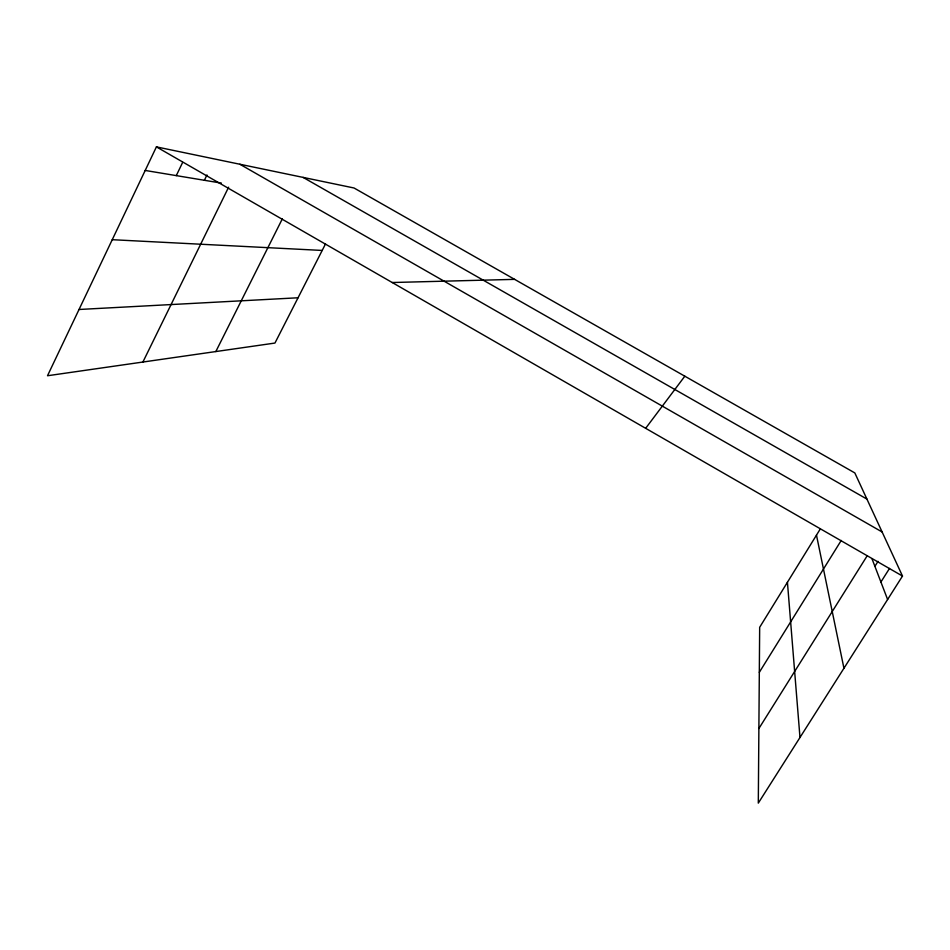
<?xml version="1.0" encoding="UTF-8"?>
<svg xmlns="http://www.w3.org/2000/svg" width="950" height="950" viewBox="0 0 950 950"><rect width="100%" height="100%" fill="white"/><g stroke="black" fill="none" stroke-linecap="round" stroke-linejoin="round"><path stroke-width="1.43" d="M820.349 528.853L759.668 627.309L758.302 803.118L902.5 576.056L854.822 472.922L354.029 187.993L156.417 146.882L47.5 375.749L274.954 343.057L325.494 243.96M176.284 175.619L182.614 162.462M204.381 180.286L206.969 174.966M142.892 362.045L228.618 187.186M215.828 351.559L282.352 218.809M759.311 672.339L841.237 540.443M758.884 728.531L867.136 555.869M874.903 566.342L878.038 561.355M880.911 582.029L889.509 568.433M645.656 428.308L684.819 376.2M79.04 309.486L298.039 297.777M392.219 282.518L514.615 279.359M112.242 239.697L322.181 250.444M145.196 170.454L221.409 183.112M303.109 177.401L866.922 499.082M239.863 164.243L882.123 531.976M156.417 146.882L902.5 576.056M871.934 558.612L887.609 599.497M816.477 535.135L843.944 668.278M787.431 582.267L799.983 737.485"/></g></svg>
